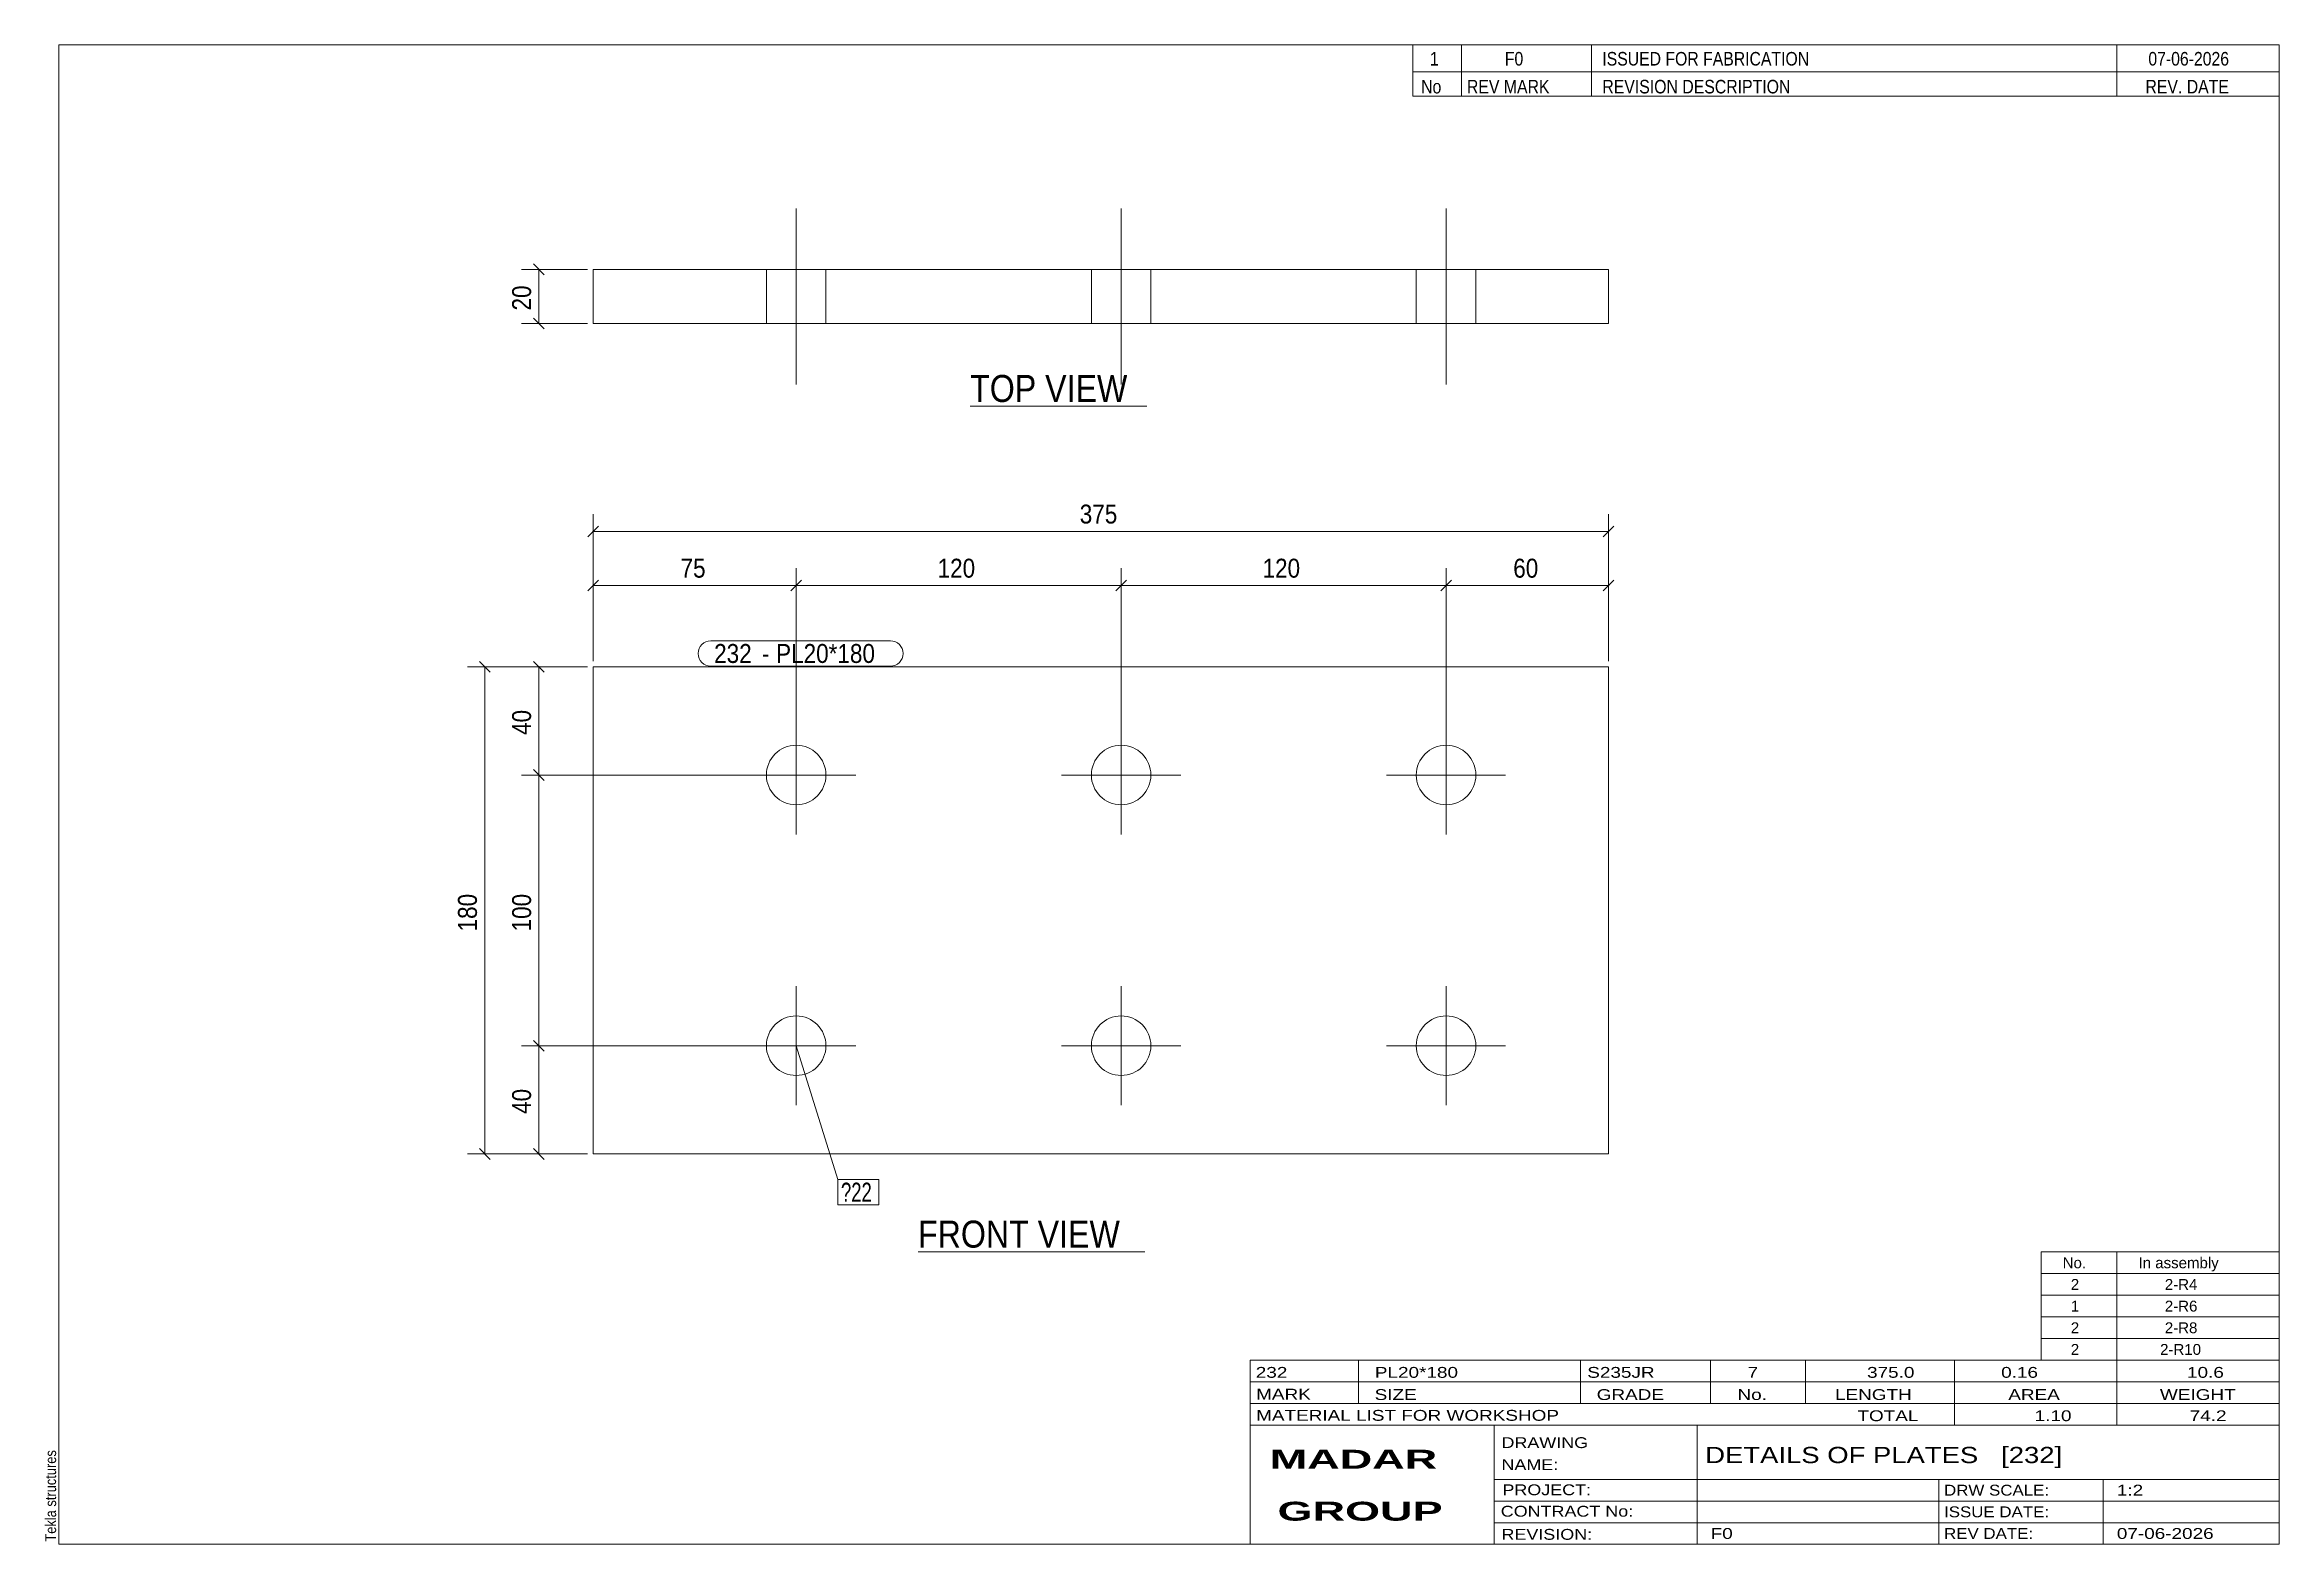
# Model space of a CAD drawing. Header units: millimetres. Extents: x 2 to 415, y 5 to 282.
import ezdxf

# ---------------------------------------------------------------- set-up
doc = ezdxf.new("R2010")
doc.units = ezdxf.units.MM
doc.linetypes.add('XKITLINE00', pattern=[0])
for name, color, linetype, lineweight in [('Bolt', 3, 'Continuous', 0), ('BoltMark', 7, 'Continuous', 0), ('Dimensions', 7, 'Continuous', 0), ('DrawingSheet', 5, 'Continuous', 0), ('OtherObjectType', 7, 'Continuous', 0), ('Part', 2, 'Continuous', 0), ('PartMark', 7, 'Continuous', 0)]:
    doc.layers.add(name, color=color, linetype=linetype, lineweight=lineweight)
doc.styles.add('ARIAL', font='ARIAL.TTF')
doc.styles.add('ARIAL_BOLD', font='ARIALBD.TTF')
doc.styles.add('ARIAL_NARROW', font='ARIALN.TTF')

# ---------------------------------------------------------------- blocks, each defined once
blk = doc.blocks.new('*A1')
at = {"layer": 'Bolt', "color": 3, "linetype": 'XKITLINE00', "lineweight": 0}
for p, q in [((141.15, 158.1), (141.15, 136.1)), ((201.15, 158.1), (201.15, 136.1)), ((261.15, 158.1), (261.15, 136.1)), ((130.15, 147.1), (152.15, 147.1)), ((190.15, 147.1), (212.15, 147.1)), ((250.15, 147.1), (272.15, 147.1)), ((141.15, 108.1), (141.15, 86.1)), ((201.15, 108.1), (201.15, 86.1)), ((261.15, 108.1), (261.15, 86.1)), ((130.15, 97.1), (152.15, 97.1)), ((190.15, 97.1), (212.15, 97.1)), ((250.15, 97.1), (272.15, 97.1))]:
    blk.add_line(p, q, dxfattribs=at)
for centre in [(141.15, 147.1), (201.15, 147.1), (261.15, 147.1), (141.15, 97.1), (201.15, 97.1), (261.15, 97.1)]:
    blk.add_circle(centre, 5.5, dxfattribs=at)
blk = doc.blocks.new('*A2')
at = {"layer": 'Part', "color": 2, "linetype": 'XKITLINE00', "lineweight": 0}
for p, q in [((103.65, 77.1), (103.65, 167.1)), ((103.65, 167.1), (291.15, 167.1)), ((291.15, 167.1), (291.15, 77.1)), ((291.15, 77.1), (103.65, 77.1))]:
    blk.add_line(p, q, dxfattribs=at)
blk = doc.blocks.new('*A3')
at = {"layer": 'Bolt', "color": 3, "linetype": 'XKITLINE00', "lineweight": 0}
for p, q in [((141.15, 251.75), (141.15, 219.25)), ((141.15, 251.75), (141.15, 219.25)), ((201.15, 251.75), (201.15, 219.25)), ((201.15, 251.75), (201.15, 219.25)), ((261.15, 251.75), (261.15, 219.25)), ((261.15, 251.75), (261.15, 219.25)), ((135.65, 240.5), (135.65, 230.5)), ((135.65, 240.5), (135.65, 230.5)), ((146.65, 240.5), (146.65, 230.5)), ((146.65, 240.5), (146.65, 230.5)), ((195.65, 240.5), (195.65, 230.5)), ((195.65, 240.5), (195.65, 230.5)), ((206.65, 240.5), (206.65, 230.5)), ((206.65, 240.5), (206.65, 230.5)), ((255.65, 240.5), (255.65, 230.5)), ((255.65, 240.5), (255.65, 230.5)), ((266.65, 240.5), (266.65, 230.5)), ((266.65, 240.5), (266.65, 230.5))]:
    blk.add_line(p, q, dxfattribs=at)
blk = doc.blocks.new('*A4')
at = {"layer": 'Part', "color": 2, "linetype": 'XKITLINE00', "lineweight": 0}
for p, q in [((103.65, 230.5), (103.65, 240.5)), ((291.15, 240.5), (103.65, 240.5)), ((291.15, 230.5), (291.15, 240.5)), ((291.15, 230.5), (103.65, 230.5))]:
    blk.add_line(p, q, dxfattribs=at)
blk = doc.blocks.new('*A5')
at = {"layer": 'DrawingSheet', "color": 5, "linetype": 'XKITLINE00', "lineweight": 0}
for p, q in [((415, 282), (5, 282)), ((5, 282), (5, 5)), ((415, 5), (415, 282)), ((5, 5), (415, 5))]:
    blk.add_line(p, q, dxfattribs=at)
at = {"layer": 'DrawingSheet', "color": 5, "style": 'ARIAL', "width": 0.85}
blk.add_text('Tekla structures', height=2, rotation=90, dxfattribs=at).set_placement((4.5, 5.5))
blk = doc.blocks.new('*A6')
at = {"layer": 'OtherObjectType', "color": 7, "linetype": 'XKITLINE00', "lineweight": 0}
for p, q in [((371, 59), (415, 59)), ((371, 55), (371, 59)), ((385, 55), (385, 59)), ((415, 55), (415, 59)), ((371, 55), (415, 55)), ((371, 51), (371, 55)), ((385, 51), (385, 55)), ((415, 51), (415, 55)), ((371, 51), (415, 51)), ((371, 47), (371, 51)), ((385, 47), (385, 51)), ((415, 47), (415, 51)), ((371, 47), (415, 47)), ((371, 43), (371, 47)), ((385, 43), (385, 47)), ((415, 43), (415, 47)), ((371, 43), (415, 43)), ((371, 39), (371, 43)), ((385, 39), (385, 43)), ((415, 39), (415, 43)), ((371, 39), (415, 39))]:
    blk.add_line(p, q, dxfattribs=at)
at = {"layer": 'OtherObjectType', "color": 7, "style": 'ARIAL_NARROW', "width": 1.211571}
for s, p in [('No.', (375, 56)), ('In assembly', (389, 56)), ('2', (376.5, 52)), ('2-R4', (393.86, 52)), ('1', (376.5, 48)), ('2-R6', (393.86, 48)), ('2', (376.5, 44)), ('2-R8', (393.86, 44)), ('2', (376.5, 40)), ('2-R10', (392.99, 40))]:
    blk.add_text(s, height=2, dxfattribs=at).set_placement(p)
blk = doc.blocks.new('*A7')
at = {"layer": 'OtherObjectType', "color": 7, "linetype": 'XKITLINE00', "lineweight": 0}
for p, q in [((255, 282), (415, 282)), ((415, 282), (255, 282)), ((255, 282), (255, 277)), ((264, 282), (264, 277)), ((288, 282), (288, 277)), ((385, 282), (385, 277)), ((415, 282), (415, 277)), ((255, 277), (415, 277)), ((255, 277), (255, 272.5)), ((255, 277), (415, 277)), ((264, 277), (264, 272.5)), ((288, 277), (288, 272.5)), ((385, 277), (385, 272.5)), ((415, 277), (415, 272.5)), ((415, 272.5), (255, 272.5))]:
    blk.add_line(p, q, dxfattribs=at)
at = {"layer": 'OtherObjectType', "color": 7, "style": 'ARIAL_NARROW'}
for s, width, p in [('1', 1.017001, (258.16, 278.15)), ('F0', 1.017001, (272, 278.15)), ('ISSUED FOR FABRICATION', 1.017001, (290, 278.15)), ('07-06-2026', 1.017001, (390.82, 278.15)), ('No', 1.02, (256.54, 273)), ('REV MARK', 1.02, (265, 273)), ('REVISION DESCRIPTION', 1.02, (290, 273)), ('REV. DATE', 1.02, (390.28, 273))]:
    blk.add_text(s, height=2.5, dxfattribs=dict(at, width=width)).set_placement(p)
blk = doc.blocks.new('*A8')
at = {"layer": 'OtherObjectType', "color": 7, "linetype": 'XKITLINE00', "lineweight": 0}
for p, q in [((225, 39), (415, 39)), ((225, 39), (225, 35)), ((225, 39), (415, 39)), ((245, 35), (245, 39)), ((286, 35), (286, 39)), ((310, 35), (310, 39)), ((327.5, 35), (327.5, 39)), ((355, 35), (355, 39)), ((385, 35), (385, 39)), ((415, 35), (415, 39)), ((225, 35), (415, 35)), ((225, 35), (225, 5)), ((225, 35), (415, 35)), ((245, 31), (245, 35)), ((286, 31), (286, 35)), ((310, 31), (310, 35)), ((327.5, 31), (327.5, 35)), ((355, 31), (355, 35)), ((385, 31), (385, 35)), ((415, 31), (415, 35)), ((225, 31), (415, 31)), ((355, 27), (355, 31)), ((385, 27), (385, 31)), ((415, 27), (415, 31)), ((225, 27), (415, 27)), ((270, 21), (270, 27)), ((307.5, 17), (307.5, 27)), ((415, 21), (415, 27)), ((270, 21), (270, 5)), ((415, 17), (415, 21)), ((270, 17), (415, 17)), ((307.5, 5), (307.5, 17)), ((352.16, 13), (352.16, 17)), ((382.5, 5), (382.5, 17)), ((415, 13), (415, 17)), ((270, 13), (415, 13)), ((352.16, 5), (352.16, 13)), ((415, 9), (415, 13)), ((270, 9), (415, 9)), ((415, 5), (415, 9)), ((225, 5), (415, 5)), ((262.5, 5), (415, 5))]:
    blk.add_line(p, q, dxfattribs=at)
at = {"layer": 'OtherObjectType', "color": 7, "style": 'ARIAL_NARROW'}
for s, height, width, p in [('232', 2, 1.525501, (226.01, 35.76)), ('PL20*180', 2, 1.525501, (248, 35.76)), ('S235JR', 2, 1.525501, (287.22, 35.76)), ('7', 2, 1.525501, (316.82, 35.76)), ('375.0', 2, 1.525501, (338.88, 35.76)), ('0.16', 2, 1.525501, (363.64, 35.76)), ('10.6', 2, 1.525501, (397.96, 35.76)), ('MARK', 2, 1.525501, (226.08, 31.73)), ('SIZE', 2, 1.525501, (247.96, 31.66)), ('GRADE', 2, 1.525501, (288.96, 31.66)), ('No.', 2, 1.525501, (314.96, 31.66)), ('LENGTH', 2, 1.525501, (332.96, 31.66)), ('AREA', 2, 1.525501, (364.96, 31.66)), ('WEIGHT', 2, 1.525501, (392.96, 31.66)), ('MATERIAL LIST FOR WORKSHOP', 2, 1.525501, (226.08, 27.82)), ('TOTAL', 2, 1.525501, (337.1, 27.75)), ('1.10', 2, 1.525501, (369.83, 27.75)), ('74.2', 2, 1.525501, (398.45, 27.75)), ('DRAWING', 2, 1.445, (271.38, 22.78)), ('NAME:', 2, 1.445, (271.38, 18.72)), ('DETAILS OF PLATES   [232]', 3, 1.474651, (309, 20)), ('PROJECT:', 2, 1.445, (271.55, 14.07)), ('DRW SCALE:', 2, 1.36, (353.1, 14)), ('1:2', 2, 1.525501, (385, 14)), ('CONTRACT No:', 2, 1.445, (271.25, 10.11)), ('ISSUE DATE:', 2, 1.36, (353.1, 10)), ('REVISION:', 2, 1.445, (271.38, 5.84)), ('F0', 2, 1.525501, (310, 6)), ('REV DATE:', 2, 1.36, (353.1, 6)), ('07-06-2026', 2, 1.525501, (385, 6))]:
    blk.add_text(s, height=height, dxfattribs=dict(at, width=width)).set_placement(p)
at = {"layer": 'OtherObjectType', "color": 1, "style": 'ARIAL_BOLD', "width": 1.7}
for s, p in [('MADAR ', (228.58, 18.97)), ('GROUP', (230.03, 9.37))]:
    blk.add_text(s, height=3.5, dxfattribs=at).set_placement(p)
blk = doc.blocks.new('*A9')
at = {"layer": 'Dimensions', "color": 7, "linetype": 'XKITLINE00', "lineweight": 0}
for p, q in [((103.65, 168.1), (103.65, 195.3)), ((291.15, 168.1), (291.15, 195.3)), ((104.64, 193.09), (102.66, 191.11)), ((103.65, 192.1), (291.15, 192.1)), ((292.14, 193.09), (290.16, 191.11))]:
    blk.add_line(p, q, dxfattribs=at)
at = {"layer": 'Dimensions', "color": 3}
for p in [(103.65, 192.1), (291.15, 192.1)]:
    blk.add_point(p, dxfattribs=at)
at = {"layer": 'Dimensions', "color": 3, "style": 'ARIAL', "width": 0.85}
blk.add_text('375', height=3.5, dxfattribs=at).set_placement((193.51, 193.55))
blk = doc.blocks.new('*A10')
at = {"layer": 'Dimensions', "color": 7, "linetype": 'XKITLINE00', "lineweight": 0}
for p, q in [((104.64, 183.09), (102.66, 181.11)), ((103.65, 168.1), (103.65, 185.3)), ((103.65, 182.1), (141.15, 182.1)), ((142.14, 183.09), (140.16, 181.11)), ((141.15, 148.1), (141.15, 185.3))]:
    blk.add_line(p, q, dxfattribs=at)
at = {"layer": 'Dimensions', "color": 3}
for p in [(103.65, 182.1), (141.15, 182.1)]:
    blk.add_point(p, dxfattribs=at)
at = {"layer": 'Dimensions', "color": 3, "style": 'ARIAL', "width": 0.85}
blk.add_text('75', height=3.5, dxfattribs=at).set_placement((119.8, 183.55))
blk = doc.blocks.new('*A11')
at = {"layer": 'Dimensions', "color": 7, "linetype": 'XKITLINE00', "lineweight": 0}
for p, q in [((142.14, 183.09), (140.16, 181.11)), ((141.15, 148.1), (141.15, 185.3)), ((141.15, 182.1), (201.15, 182.1)), ((202.14, 183.09), (200.16, 181.11)), ((201.15, 148.1), (201.15, 185.3))]:
    blk.add_line(p, q, dxfattribs=at)
at = {"layer": 'Dimensions', "color": 3}
for p in [(141.15, 182.1), (201.15, 182.1)]:
    blk.add_point(p, dxfattribs=at)
at = {"layer": 'Dimensions', "color": 3, "style": 'ARIAL', "width": 0.85}
blk.add_text('120', height=3.5, dxfattribs=at).set_placement((167.26, 183.55))
blk = doc.blocks.new('*A12')
at = {"layer": 'Dimensions', "color": 7, "linetype": 'XKITLINE00', "lineweight": 0}
for p, q in [((202.14, 183.09), (200.16, 181.11)), ((201.15, 148.1), (201.15, 185.3)), ((201.15, 182.1), (261.15, 182.1)), ((262.14, 183.09), (260.16, 181.11)), ((261.15, 148.1), (261.15, 185.3))]:
    blk.add_line(p, q, dxfattribs=at)
at = {"layer": 'Dimensions', "color": 3}
for p in [(201.15, 182.1), (261.15, 182.1)]:
    blk.add_point(p, dxfattribs=at)
at = {"layer": 'Dimensions', "color": 3, "style": 'ARIAL', "width": 0.85}
blk.add_text('120', height=3.5, dxfattribs=at).set_placement((227.26, 183.55))
blk = doc.blocks.new('*A13')
at = {"layer": 'Dimensions', "color": 7, "linetype": 'XKITLINE00', "lineweight": 0}
for p, q in [((262.14, 183.09), (260.16, 181.11)), ((261.15, 148.1), (261.15, 185.3)), ((261.15, 182.1), (291.15, 182.1)), ((292.14, 183.09), (290.16, 181.11)), ((291.15, 168.1), (291.15, 185.3))]:
    blk.add_line(p, q, dxfattribs=at)
at = {"layer": 'Dimensions', "color": 3}
for p in [(261.15, 182.1), (291.15, 182.1)]:
    blk.add_point(p, dxfattribs=at)
at = {"layer": 'Dimensions', "color": 3, "style": 'ARIAL', "width": 0.85}
blk.add_text('60', height=3.5, dxfattribs=at).set_placement((273.55, 183.55))
blk = doc.blocks.new('*A14')
at = {"layer": 'Dimensions', "color": 7, "linetype": 'XKITLINE00', "lineweight": 0}
for p, q in [((102.65, 167.1), (80.45, 167.1)), ((82.66, 168.09), (84.64, 166.11)), ((83.65, 77.1), (83.65, 167.1)), ((102.65, 77.1), (80.45, 77.1)), ((82.66, 78.09), (84.64, 76.11))]:
    blk.add_line(p, q, dxfattribs=at)
at = {"layer": 'Dimensions', "color": 3}
for p in [(83.65, 167.1), (83.65, 77.1)]:
    blk.add_point(p, dxfattribs=at)
at = {"layer": 'Dimensions', "color": 3, "style": 'ARIAL', "width": 0.85}
blk.add_text('180', height=3.5, rotation=90.0002, dxfattribs=at).set_placement((82.2, 118.21))
blk = doc.blocks.new('*A15')
at = {"layer": 'Dimensions', "color": 7, "linetype": 'XKITLINE00', "lineweight": 0}
for p, q in [((140.15, 97.1), (90.45, 97.1)), ((92.66, 98.09), (94.64, 96.11)), ((93.65, 77.1), (93.65, 97.1)), ((102.65, 77.1), (90.45, 77.1)), ((92.66, 78.09), (94.64, 76.11))]:
    blk.add_line(p, q, dxfattribs=at)
at = {"layer": 'Dimensions', "color": 3}
for p in [(93.65, 97.1), (93.65, 77.1)]:
    blk.add_point(p, dxfattribs=at)
at = {"layer": 'Dimensions', "color": 3, "style": 'ARIAL', "width": 0.85}
blk.add_text('40', height=3.5, rotation=90.0002, dxfattribs=at).set_placement((92.2, 84.5))
blk = doc.blocks.new('*A16')
at = {"layer": 'Dimensions', "color": 7, "linetype": 'XKITLINE00', "lineweight": 0}
for p, q in [((140.15, 147.1), (90.45, 147.1)), ((92.66, 148.09), (94.64, 146.11)), ((93.65, 97.1), (93.65, 147.1)), ((140.15, 97.1), (90.45, 97.1)), ((92.66, 98.09), (94.64, 96.11))]:
    blk.add_line(p, q, dxfattribs=at)
at = {"layer": 'Dimensions', "color": 3}
for p in [(93.65, 147.1), (93.65, 97.1)]:
    blk.add_point(p, dxfattribs=at)
at = {"layer": 'Dimensions', "color": 3, "style": 'ARIAL', "width": 0.85}
blk.add_text('100', height=3.5, rotation=90.0002, dxfattribs=at).set_placement((92.2, 118.21))
blk = doc.blocks.new('*A17')
at = {"layer": 'Dimensions', "color": 7, "linetype": 'XKITLINE00', "lineweight": 0}
for p, q in [((102.65, 167.1), (90.45, 167.1)), ((92.66, 168.09), (94.64, 166.11)), ((93.65, 147.1), (93.65, 167.1)), ((140.15, 147.1), (90.45, 147.1)), ((92.66, 148.09), (94.64, 146.11))]:
    blk.add_line(p, q, dxfattribs=at)
at = {"layer": 'Dimensions', "color": 3}
for p in [(93.65, 167.1), (93.65, 147.1)]:
    blk.add_point(p, dxfattribs=at)
at = {"layer": 'Dimensions', "color": 3, "style": 'ARIAL', "width": 0.85}
blk.add_text('40', height=3.5, rotation=90.0002, dxfattribs=at).set_placement((92.2, 154.5))
blk = doc.blocks.new('*A18')
at = {"layer": 'BoltMark', "color": 7, "linetype": 'XKITLINE00', "lineweight": 0}
for p, q in [((141.15, 97.1), (148.82, 72.4)), ((148.82, 72.4), (156.4, 72.4)), ((148.82, 67.7), (148.82, 72.4)), ((156.4, 67.7), (156.4, 72.4)), ((148.82, 67.7), (156.4, 67.7))]:
    blk.add_line(p, q, dxfattribs=at)
at = {"layer": 'BoltMark', "color": 3, "style": 'ARIAL_NARROW', "width": 0.85}
blk.add_text('?22', height=3.5, dxfattribs=at).set_placement((149.42, 68.3))
blk = doc.blocks.new('*A19')
at = {"layer": 'PartMark', "color": 7, "linetype": 'XKITLINE00', "lineweight": 0}
for p, q in [((125.4, 171.9), (158.55, 171.9)), ((125.4, 167.2), (158.55, 167.2))]:
    blk.add_line(p, q, dxfattribs=at)
for centre, start, end in [((125.4, 169.55), 90, 270), ((158.55, 169.55), 270, 90)]:
    blk.add_arc(centre, 2.35, start, end, dxfattribs=at)
at = {"layer": 'PartMark', "color": 1, "style": 'ARIAL', "width": 0.85}
blk.add_text('232', height=3.5, dxfattribs=at).set_placement((126, 167.8))
at = {"layer": 'PartMark', "color": 3, "style": 'ARIAL', "width": 0.85}
for s, p in [('-', (134.84, 167.8)), ('PL20*180', (137.44, 167.8))]:
    blk.add_text(s, height=3.5, dxfattribs=at).set_placement(p)
blk = doc.blocks.new('*A20')
at = {"layer": 'OtherObjectType', "color": 7, "linetype": 'XKITLINE00', "lineweight": 0}
blk.add_line((163.65, 59.05), (205.5, 59.05), dxfattribs=at)
at = {"layer": 'OtherObjectType', "color": 3, "style": 'ARIAL', "width": 0.85}
blk.add_text('FRONT VIEW', height=5, dxfattribs=at).set_placement((163.65, 59.8))
blk = doc.blocks.new('*A21')
at = {"layer": 'Dimensions', "color": 7, "linetype": 'XKITLINE00', "lineweight": 0}
for p, q in [((102.65, 240.5), (90.45, 240.5)), ((92.66, 241.49), (94.64, 239.51)), ((93.65, 230.5), (93.65, 240.5)), ((92.66, 231.49), (94.64, 229.51)), ((102.65, 230.5), (90.45, 230.5))]:
    blk.add_line(p, q, dxfattribs=at)
at = {"layer": 'Dimensions', "color": 3}
for p in [(93.65, 240.5), (93.65, 230.5)]:
    blk.add_point(p, dxfattribs=at)
at = {"layer": 'Dimensions', "color": 3, "style": 'ARIAL', "width": 0.85}
blk.add_text('20', height=3.5, rotation=90.0002, dxfattribs=at).set_placement((92.2, 232.9))
blk = doc.blocks.new('*A22')
at = {"layer": 'OtherObjectType', "color": 7, "linetype": 'XKITLINE00', "lineweight": 0}
blk.add_line((173.27, 215.25), (205.88, 215.25), dxfattribs=at)
at = {"layer": 'OtherObjectType', "color": 3, "style": 'ARIAL', "width": 0.85}
blk.add_text('TOP VIEW', height=5, dxfattribs=at).set_placement((173.27, 216))

msp = doc.modelspace()

# ---------------------------------------------------------------- block references
at = {"lineweight": 0}
for name in ['*A5', '*A7', '*A3', '*A21', '*A4', '*A22', '*A9', '*A10', '*A11', '*A12', '*A13', '*A19', '*A14', '*A17', '*A2', '*A1', '*A16', '*A15', '*A18', '*A20', '*A6', '*A8']:
    msp.add_blockref(name, (0, 0), dxfattribs=at)

doc.saveas('drawing.dxf')
